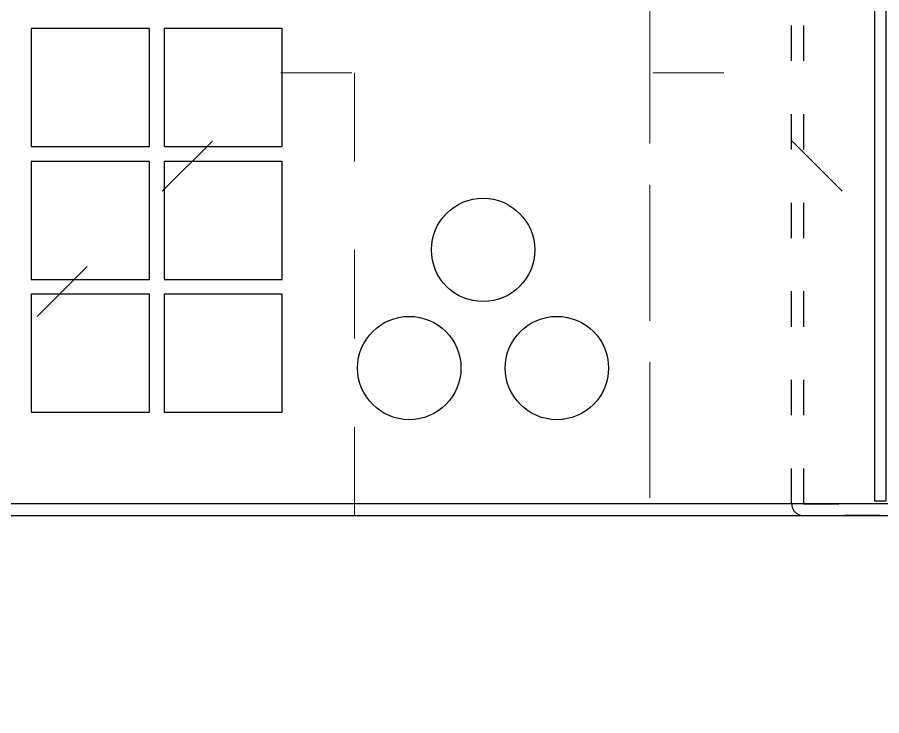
# Model space of a CAD drawing. Extents: x 59521 to 184406, y -1257 to 56672.
# Drawn here: x 69543 to 69835.7, y 17786.4 to 18023 of the extents above; entities that cross this region are included whole.
import ezdxf

# ---------------------------------------------------------------- set-up
doc = ezdxf.new("R2010")
doc.units = 0
doc.header["$MEASUREMENT"] = 0
doc.linetypes.add('ACAD_ISO03W100', pattern=[30, 12, -18])
doc.layers.get('0').update_dxf_attribs({"linetype": 'CONTINUOUS'})
doc.layers.add('THICK', color=7, linetype='CONTINUOUS', lineweight=0)

# ---------------------------------------------------------------- blocks, each defined once
blk = doc.blocks.new('sfsafsf')
at = {"color": 87}
blk.add_line((49935.25, -19915.5), (46935.25, -19915.5), dxfattribs=at)
for points in [[(46935.25, -19919.5), (49935.25, -19919.5), (49935.25, -19719.5), (46935.25, -19719.5)], [(48433.25, -19914.5), (48437.25, -19914.5), (48437.25, -19724.5), (48433.25, -19724.5)], [(48147.75, -19794.5), (48187.75, -19794.5), (48187.75, -19754.5), (48147.75, -19754.5)], [(48192.75, -19794.5), (48232.75, -19794.5), (48232.75, -19754.5), (48192.75, -19754.5)], [(48147.75, -19839.5), (48187.75, -19839.5), (48187.75, -19799.5), (48147.75, -19799.5)], [(48192.75, -19839.5), (48232.75, -19839.5), (48232.75, -19799.5), (48192.75, -19799.5)], [(48147.75, -19884.5), (48187.75, -19884.5), (48187.75, -19844.5), (48147.75, -19844.5)], [(48192.75, -19884.5), (48232.75, -19884.5), (48232.75, -19844.5), (48192.75, -19844.5)]]:
    blk.add_lwpolyline(points, close=True, dxfattribs=at)
at = {"color": 87, "linetype": 'ACAD_ISO03W100'}
blk.add_lwpolyline([(48409.25, -19719.5), (48465.25, -19719.5), (48465.25, -19723.5), (48409.25, -19723.5), (48409.25, -19915.5), (48465.25, -19915.5), (48465.25, -19919.5), (48409.25, -19919.5, -0.414214), (48405.25, -19915.5), (48405.25, -19723.5, -0.414214)], format="xyb", close=True, dxfattribs=at)
at = {"color": 87}
for centre in [(48300.75, -19829.5), (48275.75, -19869.5), (48325.75, -19869.5)]:
    blk.add_circle(centre, 17.5, dxfattribs=at)
blk = doc.blocks.new('RY6TU6TYR6Y')
at = {"layer": 'THICK', "color": 1, "linetype": 'ACAD_ISO03W100', "ltscale": 2}
for points in [[(74847.97, -88359.81), (74947.97, -88359.81), (74947.97, -90811.81), (74847.97, -90811.81)], [(74847.97, -90811.81), (74697.97, -90811.81), (74697.97, -90786.81), (74822.97, -90661.81), (74847.97, -90661.81)], [(74947.97, -90811.81), (75097.97, -90811.81), (75097.97, -90786.81), (74972.97, -90661.81), (74947.97, -90661.81)]]:
    blk.add_lwpolyline(points, close=True, dxfattribs=at)

msp = doc.modelspace()

# ---------------------------------------------------------------- linework, layer by layer
at = {"layer": 'THICK', "lineweight": -3}
msp.add_lwpolyline([(77414.239, 17854.172), (77414.239, 17709.172), (77390.239, 17709.172), (77390.239, 17604.172), (65554.239, 17604.172), (65554.239, 17709.172), (65530.239, 17709.172), (65530.239, 17854.172)], close=True, dxfattribs=at)

# ---------------------------------------------------------------- block references
msp.add_blockref('RY6TU6TYR6Y', (-5190.73, 108665.98))
at = {"color": 0}
msp.add_blockref('sfsafsf', (21399.992, 37773.67), dxfattribs=at)

doc.saveas('drawing.dxf')
